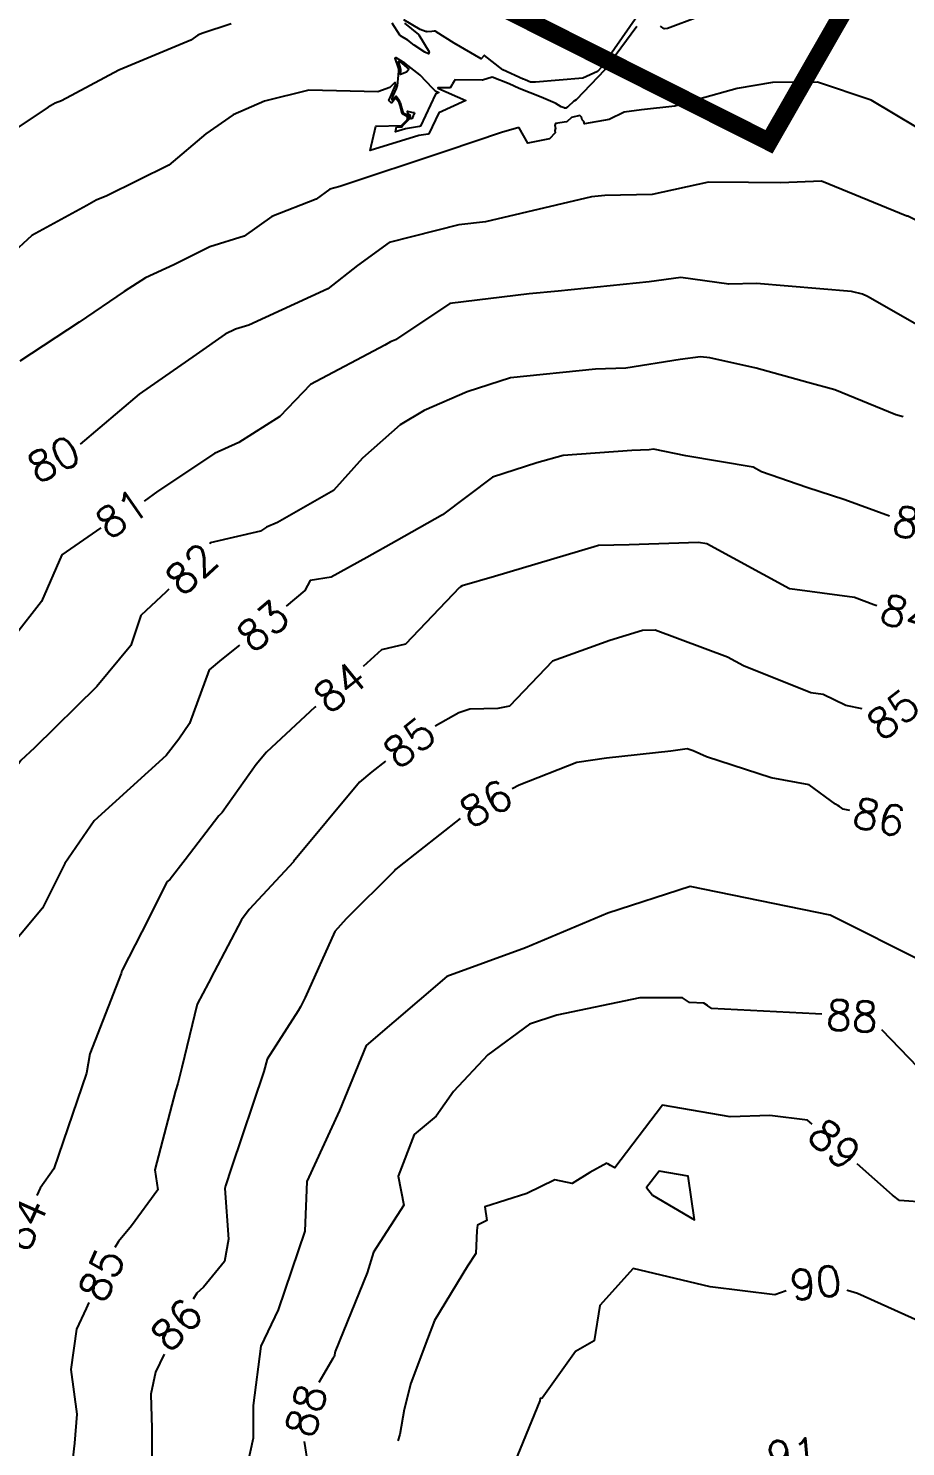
# Model space of a CAD drawing. Header units: metres. Extents: x 729358 to 732680, y 1423022 to 1426117.
# Drawn here: x 730523.2 to 730712.2, y 1425417.7 to 1425723.2 of the extents above; entities that cross this region are included whole.
import ezdxf

# ---------------------------------------------------------------- set-up
doc = ezdxf.new("R2010")
doc.units = ezdxf.units.M
doc.header["$MEASUREMENT"] = 0
doc.linetypes.add('PHANTOM', pattern=[2.5, 1.25, -0.25, 0.25, -0.25, 0.25, -0.25])
for name, color, linetype in [('36Bound', 6, 'PHANTOM'), ('HR36 IE-Exi_Xref$0$CONTOUR', 8, 'Continuous'), ('HR36 IE-Exi_Xref$0$CONTOURINDEX', 10, 'Continuous'), ('HR36 IE-Exi_Xref$0$CONTOURTEXT', 7, 'Continuous')]:
    doc.layers.add(name, color=color, linetype=linetype)
doc.styles.add('HR36 IE-Exi_Xref$0$5mm', font='simplex', dxfattribs={"height": 5})

msp = doc.modelspace()

# ---------------------------------------------------------------- linework, layer by layer
at = {"layer": '36Bound', "const_width": 3.84}
msp.add_lwpolyline([(731089.29, 1424869.87), (731097.59, 1425120.07), (731110.41, 1425192.42), (731138.07, 1425349.11), (731186.64, 1425492.9), (731134.88, 1425523.96), (731220.89, 1425664.9), (730803.81, 1425911.35), (730764.78, 1425842.6), (730723.84, 1425770.49), (730682.74, 1425698.76), (730672.5, 1425703.91), (730659.08, 1425710.65), (730650.07, 1425715.18), (730455.78, 1425812.86), (730385.15, 1425653.57), (730390.36, 1425601.87), (730354.83, 1425374.71), (730264.08, 1425176.5), (730117.5, 1425088.87), (729994.08, 1425024.16), (729814.03, 1424892.64)], dxfattribs=at)
at = {"layer": 'HR36 IE-Exi_Xref$0$CONTOUR', "flags": 128}
for points, elevation in [([(730566.88, 1425724.15), (730560.57, 1425722.1), (730559.7, 1425721.72), (730558.16, 1425720.66), (730542.67, 1425714.18), (730530.31, 1425707.61), (730528.98, 1425707.07), (730527.46, 1425706.21), (730513.91, 1425697.19), (730501.21, 1425689.61), (730497.55, 1425686.59), (730490.25, 1425681.09), (730482.66, 1425675.48), (730482.37, 1425675.29)], 77), ([(730604.24, 1425724.29), (730607.23, 1425721.88), (730607.28, 1425721.81), (730607.29, 1425721.79), (730607.29, 1425721.79), (730609.54, 1425718.1), (730609.38, 1425717.7), (730608.63, 1425718.04), (730606.33, 1425719.58), (730606.3, 1425719.6), (730604.93, 1425720.68), (730603.36, 1425721.56), (730603.25, 1425721.67), (730603.23, 1425721.69), (730601.59, 1425724.28)], 77), ([(730654.4, 1425725.85), (730647.84, 1425716.4), (730646.74, 1425714.92), (730645.76, 1425713.88), (730642.63, 1425712.49), (730632.42, 1425711.6), (730631.36, 1425711.58), (730630.21, 1425712.08), (730629.84, 1425712.22), (730629.78, 1425712.25), (730625.37, 1425714.27), (730621.46, 1425717.35), (730621.39, 1425717.37), (730620.71, 1425716.61), (730614.92, 1425720.01), (730611.02, 1425722.46), (730610.96, 1425722.48), (730610.81, 1425722.55), (730610.63, 1425722.59), (730610.11, 1425722.52), (730609.1, 1425722.47), (730609.01, 1425722.47), (730608.88, 1425722.5), (730608.82, 1425722.5), (730608.72, 1425722.54), (730607.58, 1425722.97), (730604.1, 1425725.04)], 77), ([(730610.85, 1425709.73), (730611.63, 1425709.38), (730610.87, 1425709.03), (730607.67, 1425702.12), (730607.48, 1425702.05), (730607.48, 1425702.05), (730604.42, 1425701.56), (730602.27, 1425700.91), (730602.52, 1425701.98), (730603.65, 1425702.01), (730603.8, 1425702.16), (730605.2, 1425703.6), (730605.24, 1425703.68), (730605.24, 1425703.78), (730605.14, 1425704.26), (730605.1, 1425704.36), (730604.47, 1425704.65), (730604.39, 1425704.71), (730604.38, 1425704.72), (730604.22, 1425704.78), (730604.12, 1425704.85), (730604.05, 1425704.9), (730604.01, 1425704.97), (730603.93, 1425705.12), (730603.71, 1425705.89), (730603.34, 1425707.16), (730603.32, 1425707.2), (730603.28, 1425707.29), (730603.11, 1425707.57), (730602.51, 1425708.46), (730602.5, 1425708.47), (730602.48, 1425708.48), (730602.38, 1425708.5), (730602.35, 1425708.49), (730601.61, 1425707.68), (730601.47, 1425707.89), (730601.82, 1425708.79), (730602.46, 1425710.2), (730602.67, 1425710.7), (730602.7, 1425710.8), (730602.7, 1425710.82), (730602.94, 1425713.14), (730603.03, 1425714.11), (730603.03, 1425714.13), (730603.01, 1425714.36), (730603, 1425714.39), (730602.99, 1425714.45), (730602.22, 1425716.79), (730602.22, 1425716.8), (730602.23, 1425716.81), (730602.36, 1425716.91), (730602.37, 1425716.9), (730604.22, 1425715.73), (730604.24, 1425715.72), (730604.86, 1425715.2), (730607.48, 1425713.2), (730607.51, 1425713.17), (730607.53, 1425713.15), (730610.21, 1425710.38), (730610.85, 1425709.73)], 77.5), ([(730604.82, 1425713.88), (730604.67, 1425713.78), (730603.36, 1425713.22), (730603.45, 1425714.11), (730603.43, 1425714.28), (730603.43, 1425714.34), (730603.42, 1425714.35), (730603.19, 1425715.14), (730602.92, 1425715.95), (730602.92, 1425715.98), (730602.96, 1425716.03), (730603.01, 1425716.06), (730603.09, 1425716.04), (730603.71, 1425715.65), (730603.71, 1425715.65), (730605.17, 1425714.42), (730604.82, 1425713.88)], 77), ([(730719.89, 1425698.65), (730704.72, 1425707.75), (730693.18, 1425711.61), (730683.52, 1425711.53), (730675.86, 1425710.24), (730667.62, 1425707.95), (730662.47, 1425706.42), (730655.3, 1425705.61), (730651.51, 1425705.11), (730648.32, 1425703.57), (730642.98, 1425702.6), (730642.85, 1425703.14), (730642.49, 1425703.49), (730642.36, 1425704.04), (730642, 1425704.39), (730640.19, 1425703.96), (730639.27, 1425703.13), (730639.27, 1425703.12), (730639.19, 1425703.08), (730639.1, 1425703.08), (730636.74, 1425702.72), (730636.6, 1425702.24), (730636.73, 1425701.69), (730636.58, 1425701.22), (730636.71, 1425700.67), (730635.42, 1425699.43), (730630.79, 1425698.44), (730628.92, 1425701.75), (730628.66, 1425701.8), (730625.36, 1425700.8), (730613.16, 1425696.74), (730590.29, 1425689.14), (730588.12, 1425688.58), (730585.17, 1425686.43), (730575.67, 1425682.69), (730569.71, 1425678.4), (730562.28, 1425676.12), (730554.55, 1425672.23), (730548.45, 1425669.46), (730543.85, 1425666.51), (730534.16, 1425659.94), (730521.34, 1425651.49)], 79), ([(730606.02, 1425705.06), (730606.31, 1425705.04), (730606.35, 1425704.79), (730606.12, 1425704.34), (730605.87, 1425703.8), (730605.62, 1425703.7), (730605.61, 1425703.7), (730605.61, 1425703.7), (730605.61, 1425703.7), (730605.44, 1425704.51), (730605.43, 1425704.51), (730604.9, 1425704.76), (730604.9, 1425704.85), (730604.89, 1425705.33), (730606.02, 1425705.06)], 77), ([(730715.68, 1425658.76), (730703.99, 1425665.42), (730702.89, 1425665.96), (730700.52, 1425666.54), (730680.08, 1425668.21), (730674.08, 1425668.12), (730663.72, 1425669.5), (730656.9, 1425668.58), (730637.3, 1425666.6), (730631.1, 1425665.98), (730613.95, 1425663.9), (730602.3, 1425656.13), (730601.19, 1425655.65), (730600.01, 1425654.94), (730584, 1425646.51), (730577.36, 1425639.62), (730568.55, 1425633.98), (730563.27, 1425631.6), (730551.11, 1425623.5), (730548.15, 1425621.36)], 81), ([(730708.73, 1425618.16), (730699.09, 1425621.64), (730690.87, 1425624.34), (730681.15, 1425627.69), (730679.31, 1425628.69), (730664.81, 1425631.16), (730657.89, 1425632.58), (730656.91, 1425632.42), (730653.2, 1425632.26), (730638.39, 1425631.19), (730632.75, 1425629.65), (730623.15, 1425626.51), (730612.39, 1425618.42), (730602.46, 1425612.79), (730596.13, 1425609.23), (730588.39, 1425605.02), (730583.88, 1425604.29), (730582.73, 1425602.09), (730578.73, 1425598.73)], 83), ([(730538.81, 1425615.61), (730530.37, 1425609.78), (730526.05, 1425599.78), (730520.2, 1425592.27), (730506.5, 1425584.19), (730505.19, 1425583.27), (730504.76, 1425582.81), (730496.93, 1425567.15), (730495.83, 1425564.89), (730495.73, 1425564.75), (730495.32, 1425564.29), (730484.73, 1425552.05), (730483.63, 1425549.19), (730483.99, 1425543.56), (730483.91, 1425535.6), (730481.17, 1425525.29), (730477.72, 1425519.91), (730472.35, 1425509.07), (730473.87, 1425502.41)], 81), ([(730702.84, 1425576.63), (730699.3, 1425577.36), (730694.43, 1425579.75), (730691.73, 1425580.05), (730677.27, 1425585.89), (730673.77, 1425587.79), (730658.25, 1425593.56), (730655.48, 1425593.5), (730648.44, 1425591.32), (730636.07, 1425586.88), (730626.84, 1425577.19), (730624.29, 1425576.68), (730618.26, 1425576.6), (730615.95, 1425575.78), (730610.81, 1425572.94)], 85), ([(730568.65, 1425590.37), (730564.82, 1425587.26), (730562.11, 1425585.06), (730557.91, 1425573.45), (730555.63, 1425570.13), (730552.89, 1425566.57), (730537.36, 1425552.5), (730531.06, 1425543.31), (730526.22, 1425533.7), (730512.31, 1425517.11), (730509.61, 1425511.82), (730506.64, 1425507.38), (730505.93, 1425492.98), (730505.94, 1425492.93), (730502.35, 1425486.84)], 83), ([(730600.11, 1425565.36), (730597.18, 1425563.06), (730594.55, 1425560.87), (730580.34, 1425543.73), (730580.33, 1425543.72), (730580.28, 1425543.66), (730570.77, 1425533.4), (730569.09, 1425531.23), (730563.19, 1425519.97), (730561.99, 1425517.65), (730559.57, 1425513), (730556.26, 1425499.42), (730555.41, 1425495.95), (730554.87, 1425494.36), (730550.45, 1425477.33), (730551.08, 1425473.06), (730545.38, 1425465.26), (730542.58, 1425461.91), (730541.83, 1425460.62)], 85), ([(730782.24, 1425488.51), (730746.26, 1425504.96), (730736.29, 1425509.52), (730716.53, 1425521.88), (730695.89, 1425532.19), (730665.75, 1425538.38), (730648, 1425532.6), (730630.25, 1425525.18), (730613.32, 1425518.99), (730595.98, 1425504.14), (730590.2, 1425490.11), (730583.18, 1425474.85), (730582.77, 1425464.12), (730576.99, 1425447.21), (730573.27, 1425439.37), (730571.62, 1425426.59), (730571.62, 1425419.57), (730566.17, 1425394.68)], 87), ([(730692.06, 1425487.16), (730691.04, 1425488.06), (730682.91, 1425489.02), (730674.4, 1425488.77), (730659.83, 1425491.25), (730649.5, 1425477.82), (730649.26, 1425477.96), (730648.63, 1425478.32), (730648.01, 1425478.68), (730647.77, 1425478.82), (730644.16, 1425476.79), (730640.33, 1425474.44), (730636.61, 1425475.17), (730630.54, 1425472.28), (730621.53, 1425469.42), (730621.92, 1425466.46), (730619.93, 1425465.46), (730619.79, 1425464.32), (730619.56, 1425459.34), (730617.81, 1425456.63), (730610.69, 1425444.88), (730609.18, 1425440.95), (730605.56, 1425431.41), (730604.17, 1425425.75), (730603.21, 1425420.36), (730602.79, 1425418.98)], 89), ([(730752.79, 1425457.34), (730746.01, 1425461.29), (730736.57, 1425467.29), (730733.54, 1425468.55), (730716.8, 1425470.3), (730710.88, 1425470.72), (730709.38, 1425471.87), (730701.7, 1425478.65)], 89), ([(730536.22, 1425448.79), (730535.64, 1425447.52), (730533.53, 1425443.03), (730532.37, 1425434.32), (730533.63, 1425424.72), (730533.16, 1425418.46), (730531.78, 1425406.81), (730532.08, 1425398.08), (730530.83, 1425388.3), (730532.67, 1425381.81), (730530.68, 1425374.24), (730534.96, 1425373.29), (730535.65, 1425369.63)], 85)]:
    msp.add_lwpolyline(points, dxfattribs=dict(at, elevation=elevation))
at = {"layer": 'HR36 IE-Exi_Xref$0$CONTOURINDEX', "flags": 128}
for points, elevation in [([(730654.29, 1425723.61), (730647.38, 1425714.25), (730641.21, 1425707.76), (730640.87, 1425707.61), (730640.75, 1425707.53), (730640.65, 1425707.42), (730639.5, 1425706.35), (730639.32, 1425706.2), (730639.3, 1425706.19), (730639.19, 1425706.12), (730638.96, 1425706.03), (730638.93, 1425706.02), (730638.72, 1425706.02), (730638.59, 1425706.08), (730637.95, 1425706.32), (730636.8, 1425707.02), (730636.67, 1425707.09), (730636.66, 1425707.1), (730633.65, 1425708.39), (730628.93, 1425710.24), (730628.91, 1425710.25), (730626.77, 1425711.23), (730623.09, 1425712.71), (730621.01, 1425712.03), (730620.97, 1425712.02), (730615.06, 1425712.12), (730614.92, 1425711.84), (730614.54, 1425711.26), (730614.4, 1425710.98), (730614.03, 1425710.4), (730611.42, 1425710.36), (730611.39, 1425710.36), (730611.43, 1425710.33), (730617.41, 1425707.63), (730611.58, 1425705.01), (730609.47, 1425700.45), (730609.35, 1425700.4), (730609.34, 1425700.4), (730607.32, 1425700.08), (730596.82, 1425696.91), (730598.06, 1425702.1), (730603.58, 1425702.24), (730604.29, 1425703), (730604.78, 1425703.5), (730604.87, 1425703.66), (730604.87, 1425703.87), (730604.84, 1425704.02), (730604.76, 1425704.2), (730604.56, 1425704.29), (730604.4, 1425704.42), (730604.38, 1425704.43), (730604.05, 1425704.56), (730604.01, 1425704.59), (730603.86, 1425704.7), (730603.77, 1425704.85), (730603.74, 1425704.91), (730603.26, 1425706.59), (730603.13, 1425707.03), (730603.08, 1425707.13), (730603.07, 1425707.16), (730602.66, 1425707.81), (730602.46, 1425708.13), (730602.43, 1425708.15), (730602.38, 1425708.18), (730602.35, 1425708.18), (730602.28, 1425708.15), (730601.96, 1425707.8), (730601.51, 1425707.13), (730601.49, 1425707.13), (730601.4, 1425707.12), (730601.38, 1425707.13), (730600.92, 1425707.55), (730600.88, 1425707.59), (730600.88, 1425707.61), (730600.86, 1425707.69), (730601.19, 1425708.41), (730602.25, 1425710.92), (730602.26, 1425710.93), (730602.28, 1425711.02), (730602.31, 1425711.32), (730602.16, 1425711.5), (730602.12, 1425711.51), (730601.03, 1425710.44), (730598.45, 1425709.52), (730583.62, 1425709.88), (730574.07, 1425707.49), (730567.33, 1425704.58), (730561.4, 1425700.47), (730553.45, 1425693.73), (730540.06, 1425687.11), (730537.8, 1425686.2), (730535.76, 1425685.03), (730523.92, 1425678.57), (730515.46, 1425670.85)], 78), ([(730667.43, 1425725.62), (730660.9, 1425723.15), (730660.22, 1425723.06), (730660.15, 1425723.11), (730659.4, 1425723.63)], 78), ([(730717.46, 1425680.37), (730712.62, 1425682.72), (730712.44, 1425682.76), (730694.03, 1425690.3), (730685.27, 1425689.92), (730678.33, 1425690.01), (730669.74, 1425690.07), (730657.57, 1425687.4), (730647.38, 1425687.18), (730644.53, 1425686.94), (730621.66, 1425681.52), (730615.89, 1425680.88), (730600.93, 1425677.06), (730594.12, 1425672.08), (730587.71, 1425667.09), (730570.65, 1425659.28), (730567.8, 1425658.41), (730565.61, 1425657.31), (730559.32, 1425652.94), (730547.07, 1425644.38), (730534.33, 1425633.65)], 80), ([(730711.62, 1425639.52), (730710.04, 1425639.93), (730696.95, 1425645.31), (730691.08, 1425646.93), (730679.96, 1425650.01), (730669.99, 1425652.2), (730667.97, 1425652.47), (730663.63, 1425651.89), (730651.92, 1425650.04), (730645.34, 1425649.76), (730627.04, 1425647.9), (730617.73, 1425644.94), (730608.48, 1425640.87), (730603.3, 1425637.77), (730595.16, 1425630.6), (730588.92, 1425623.67), (730576.87, 1425616.8), (730574.49, 1425615.73), (730573.23, 1425614.89), (730562.33, 1425612.36), (730562.25, 1425612.18)], 82), ([(730705.99, 1425598.8), (730705.31, 1425599), (730701.15, 1425600.59), (730687.23, 1425602.47), (730687.14, 1425602.5), (730669.36, 1425612.17), (730667.58, 1425612.47), (730652.59, 1425611.98), (730646.01, 1425611.84), (730645.06, 1425611.54), (730623.58, 1425605.17), (730616.61, 1425603.11), (730616.26, 1425602.91), (730616.03, 1425602.79), (730604.43, 1425590.56), (730599.26, 1425589.35), (730595.3, 1425585.73)], 84), ([(730553.47, 1425602.38), (730552.84, 1425601.8), (730547.45, 1425596.71), (730545.23, 1425590.29), (730537.91, 1425581.43), (730524.54, 1425568.25), (730521.55, 1425565.53), (730509.17, 1425547.5), (730509.11, 1425547.39), (730508.95, 1425547.19), (730498.28, 1425526.23), (730492.12, 1425517.04), (730487.04, 1425509.13), (730486.79, 1425508.63), (730486.99, 1425507.75), (730490.48, 1425494.61)], 82), ([(730585.11, 1425577.13), (730584.92, 1425576.98), (730574.48, 1425567.31), (730572.23, 1425564.66), (730564.96, 1425554.34), (730564.25, 1425553.57), (730556.96, 1425544.15), (730553.75, 1425539.98), (730553.18, 1425539.46), (730552.95, 1425539.13), (730547.65, 1425528.61), (730543.37, 1425520.35), (730543.3, 1425520.21), (730543.17, 1425519.66), (730536.44, 1425502.37), (730535.71, 1425498.2), (730528.71, 1425477.6), (730525.7, 1425473.41), (730525.02, 1425471.85)], 84), ([(730700.18, 1425554.74), (730698.75, 1425555.06), (730698.44, 1425555.26), (730697.9, 1425555.6), (730697.6, 1425555.8), (730697.06, 1425556.14), (730691.4, 1425560.24), (730683.23, 1425561.75), (730669.26, 1425566.28), (730666.37, 1425567.56), (730665.09, 1425568.04), (730661.61, 1425567.51), (730647.73, 1425565.98), (730641.36, 1425565.11), (730628.93, 1425560.23), (730627.38, 1425559.38)], 86), ([(730616.2, 1425553.02), (730603.07, 1425542.68), (730602.31, 1425542.05), (730602.05, 1425541.73), (730591.66, 1425531.4), (730589.23, 1425528.67), (730582.79, 1425514.44), (730581.78, 1425512.48), (730581.29, 1425511.61), (730574.6, 1425501.22), (730573.94, 1425498.54), (730566.94, 1425477.88), (730565.64, 1425473.9), (730565.5, 1425473.35), (730566.31, 1425462.4), (730565.41, 1425457.58), (730560.91, 1425452.11), (730559.46, 1425450.77), (730558.7, 1425449.48)], 86), ([(730694.09, 1425510.86), (730692.79, 1425510.93), (730670.38, 1425512.13), (730670.29, 1425512.19), (730669.56, 1425512.69), (730669.47, 1425512.75), (730668.73, 1425513.25), (730665.63, 1425513.4), (730664.09, 1425514.4), (730664.05, 1425514.39), (730654.91, 1425514.4), (730637.05, 1425510.67), (730631.16, 1425508.7), (730622.18, 1425502.11), (730614.78, 1425494.23), (730611.06, 1425488.91), (730606.27, 1425484.94), (730602.87, 1425476.01), (730604.05, 1425469.74), (730597.51, 1425459.59), (730596.2, 1425455.14), (730589.31, 1425438.2), (730589.07, 1425437.09), (730588.75, 1425436.75), (730585.74, 1425431.55)], 88), ([(730765.93, 1425478.14), (730758.77, 1425482.73), (730752.68, 1425485.06), (730744.76, 1425487.86), (730740.95, 1425489.7), (730723.06, 1425491.02), (730722.72, 1425491.28), (730707.03, 1425507.5)], 88), ([(730657.64, 1425471.88), (730666.69, 1425466.57), (730665.36, 1425476.01), (730659.05, 1425477.08), (730656.33, 1425473.54), (730657.64, 1425471.88)], 90), ([(730686.43, 1425451.27), (730683.98, 1425450.43), (730670.08, 1425452.15), (730653.48, 1425456.09), (730646.27, 1425448.15), (730645.05, 1425440.56), (730641.02, 1425438.25), (730633.88, 1425428.21), (730633.46, 1425428.1), (730633.38, 1425427.61), (730627.32, 1425412.9), (730626.29, 1425410.94), (730624.11, 1425406.02)], 90), ([(730737.83, 1425433.39), (730733.2, 1425439.44), (730728.54, 1425441.03), (730718.51, 1425443.21), (730701.79, 1425450.71), (730699.62, 1425451.39), (730699.59, 1425451.42)], 90), ([(730552.45, 1425437.67), (730550.6, 1425433.79), (730549.58, 1425429.06), (730549.78, 1425421.62), (730549.78, 1425406.6), (730549.72, 1425403.81), (730549.56, 1425402.8), (730548.27, 1425388.21), (730552.23, 1425381.53), (730553.46, 1425373.38), (730553.22, 1425371.12), (730553.1, 1425367.46), (730552.52, 1425366.1)], 86), ([(730582.58, 1425418.83), (730583.39, 1425413.83), (730581.54, 1425412.12), (730580.26, 1425408.72), (730580.46, 1425400.62), (730581.42, 1425398.87), (730581.25, 1425385.85), (730581.21, 1425383.33), (730580.86, 1425382.44), (730582.91, 1425378.2), (730579.98, 1425362.57), (730579.59, 1425361.54)], 88)]:
    msp.add_lwpolyline(points, dxfattribs=dict(at, elevation=elevation))

# ---------------------------------------------------------------- texts
at = {"layer": 'HR36 IE-Exi_Xref$0$CONTOURTEXT', "char_height": 6.5, "attachment_point": 5, "style": 'HR36 IE-Exi_Xref$0$5mm'}
for s, insert, rotation in [('{80}', (730528.63, 1425630.41, 80), 26.9929), ('{81}', (730543.31, 1425618.72, 81), 34.6479), ('{83}', (730715.01, 1425616.25, 83), 347.961), ('{82}', (730558.31, 1425606.79, 82), 42.3515), ('{83}', (730573.72, 1425594.51, 83), 40.0306), ('{84}', (730712.38, 1425596.91, 84), 343.4638), ('{84}', (730590.29, 1425581.32, 84), 38.8967), ('{85}', (730709.47, 1425575.47, 85), 38.0071), ('{85}', (730605.26, 1425569.4, 85), 38.0847), ('{86}', (730621.75, 1425556.27, 86), 28.9203), ('{86}', (730706.46, 1425553.34, 86), 347.4266), ('{88}', (730700.63, 1425510.52, 88), 357.029), ('{89}', (730696.88, 1425482.9, 89), 318.5644), ('{84}', (730522.35, 1425465.74, 84), 66.4016), ('{85}', (730538.94, 1425454.74, 85), 65.4727), ('{90}', (730692.81, 1425453.02, 90), 6.672), ('{86}', (730555.11, 1425444.02, 86), 46.3795), ('{88}', (730583.02, 1425425.52, 88), 74.0469), ('{91}', (730687.78, 1425416.04, 91), 5.2833)]:
    msp.add_mtext(s, dxfattribs=dict(at, insert=insert, rotation=rotation))

doc.saveas('drawing.dxf')
